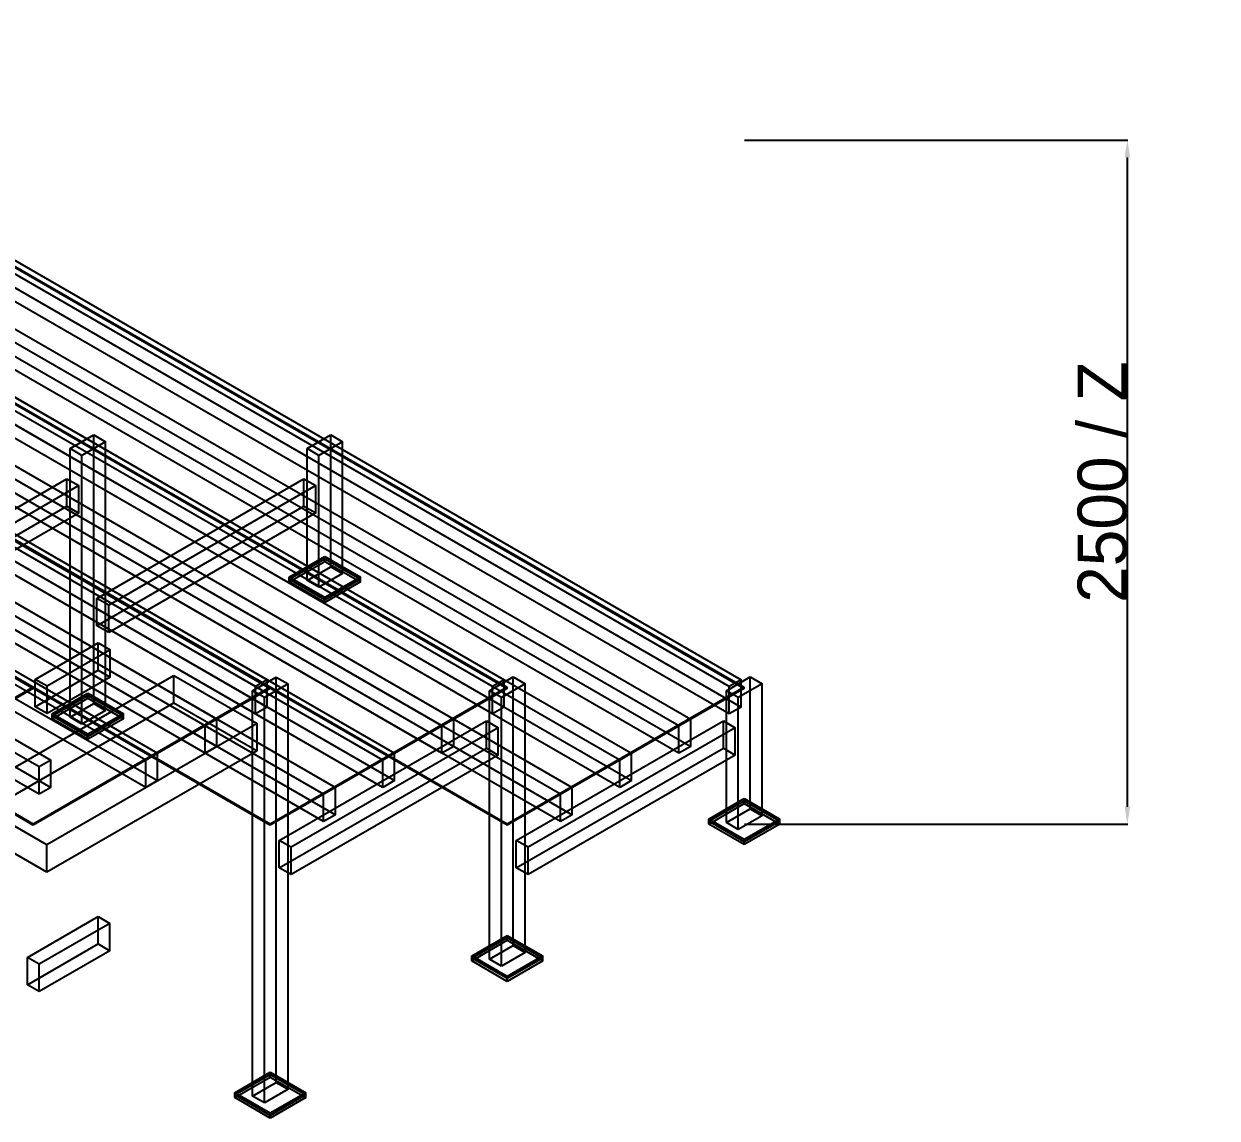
# Model space of a CAD drawing. Header units: millimetres. Extents: x -5230 to 17056, y -12562 to 3959.
# Drawn here: x 12696 to 17056, y -9925 to -5925 of the extents above; entities that cross this region are included whole.
import ezdxf

# ---------------------------------------------------------------- set-up
doc = ezdxf.new("R2010")
doc.units = ezdxf.units.MM
for name, color, linetype, true_color in [('balok', 7, 'Continuous', 0x333333), ('baseplate', 7, 'Continuous', 0x555555), ('dek', 7, 'Continuous', 0x444444), ('dim', 7, 'Continuous', 0x222222), ('kolom', 7, 'Continuous', 0x111111), ('stiffener', 7, 'Continuous', 0x666666)]:
    doc.layers.add(name, color=color, linetype=linetype, true_color=true_color)
doc.dimstyles.get("Standard").update_dxf_attribs({"dimtxt": 2.5, "dimasz": 2.5, "dimexe": 1.25, "dimexo": 0.625, "dimtad": 1, "dimcen": 2.5, "dimazin": 3, "dimtfac": 1, "dimtmove": 0, "dimatfit": 3})

msp = doc.modelspace()

# ---------------------------------------------------------------- linework, layer by layer
at = {"layer": 'balok'}
for p, q in [((13541.66798, -8347.525), (9424.70398, -5970.525)), ((9468.00398, -5945.525), (13584.96798, -8322.525)), ((14407.6853, -8347.535), (10290.7213, -5970.535)), ((10334.0213, -5945.535), (14450.9853, -8322.535)), ((15273.67664, -8347.54), (11156.71264, -5970.54)), ((11200.01264, -5945.54), (15316.97664, -8322.54)), ((9468.00398, -6045.525), (13584.96798, -8422.525)), ((10334.0213, -6045.535), (14450.9853, -8422.535)), ((11200.01264, -6045.54), (15316.97664, -8422.54)), ((13541.66798, -8447.525), (9424.70398, -6070.525)), ((14407.6853, -8447.535), (10290.7213, -6070.535)), ((15273.67664, -8447.54), (11156.71264, -6070.54)), ((12737.06738, -8321.035), (12967.42338, -8188.035)), ((12967.42338, -8188.035), (13010.72338, -8213.035)), ((12967.42338, -8288.035), (12967.42338, -8188.035)), ((13010.72338, -8213.035), (12780.36738, -8346.035)), ((13010.72338, -8313.035), (13010.72338, -8213.035)), ((12737.06738, -8421.035), (12967.42338, -8288.035)), ((12780.36738, -8346.035), (12737.06738, -8321.035)), ((12737.06738, -8421.035), (12737.06738, -8321.035)), ((13010.72338, -8313.035), (12780.36738, -8446.035)), ((12967.42338, -8288.035), (13010.72338, -8313.035)), ((13584.96798, -8322.525), (13541.66798, -8347.525)), ((13584.96798, -8422.525), (13584.96798, -8322.525)), ((14450.9853, -8322.535), (14407.6853, -8347.535)), ((14450.9853, -8422.535), (14450.9853, -8322.535)), ((15316.97664, -8322.54), (15273.67664, -8347.54)), ((15316.97664, -8422.54), (15316.97664, -8322.54)), ((12780.36738, -8446.035), (12780.36738, -8346.035)), ((13541.66798, -8447.525), (13541.66798, -8347.525)), ((14407.6853, -8447.535), (14407.6853, -8347.535)), ((15273.67664, -8447.54), (15273.67664, -8347.54)), ((12780.36738, -8446.035), (12737.06738, -8421.035)), ((13584.96798, -8422.525), (13541.66798, -8447.525)), ((14450.9853, -8422.535), (14407.6853, -8447.535)), ((15316.97664, -8422.54), (15273.67664, -8447.54)), ((12708.92238, -9337.305), (12966.99038, -9188.305)), ((12966.99038, -9188.305), (13010.29038, -9213.305)), ((12966.99038, -9288.305), (12966.99038, -9188.305)), ((13010.29038, -9213.305), (12752.22238, -9362.305)), ((13010.29038, -9313.305), (13010.29038, -9213.305)), ((12708.92238, -9437.305), (12966.99038, -9288.305)), ((13010.29038, -9313.305), (12752.22238, -9462.305)), ((12966.99038, -9288.305), (13010.29038, -9313.305)), ((12752.22238, -9362.305), (12708.92238, -9337.305)), ((12708.92238, -9437.305), (12708.92238, -9337.305)), ((12752.22238, -9462.305), (12752.22238, -9362.305)), ((12752.22238, -9462.305), (12708.92238, -9437.305))]:
    msp.add_line(p, q, dxfattribs=at)
at = {"layer": 'baseplate'}
for p, q in [((13665.49732, -7947.02), (13795.41464, -7872.01)), ((13665.49732, -7955.02), (13795.41464, -7880.01)), ((13665.49732, -7965.02), (13795.41464, -7890.01)), ((13795.41464, -7872.01), (13925.33196, -7947.02)), ((13795.41464, -7880.01), (13795.41464, -7872.01)), ((13795.41464, -7880.01), (13925.33196, -7955.02)), ((13795.41464, -7890.01), (13795.41464, -7880.01)), ((13795.41464, -7890.01), (13925.33196, -7965.02)), ((13795.41464, -8022.03), (13665.49732, -7947.02)), ((13665.49732, -7955.02), (13665.49732, -7947.02)), ((13795.41464, -8030.03), (13665.49732, -7955.02)), ((13665.49732, -7965.02), (13665.49732, -7955.02)), ((13795.41464, -8040.03), (13665.49732, -7965.02)), ((13925.33196, -7947.02), (13795.41464, -8022.03)), ((13925.33196, -7955.02), (13795.41464, -8030.03)), ((13925.33196, -7965.02), (13795.41464, -8040.03)), ((13925.33196, -7955.02), (13925.33196, -7947.02)), ((13925.33196, -7965.02), (13925.33196, -7955.02)), ((13795.41464, -8030.03), (13795.41464, -8022.03)), ((13795.41464, -8040.03), (13795.41464, -8030.03)), ((12799.50598, -8447.015), (12929.4233, -8372.005)), ((12929.4233, -8372.005), (13059.34062, -8447.015)), ((12929.4233, -8380.005), (12929.4233, -8372.005)), ((12799.50598, -8455.015), (12929.4233, -8380.005)), ((12799.50598, -8465.015), (12929.4233, -8390.005)), ((12929.4233, -8380.005), (13059.34062, -8455.015)), ((12929.4233, -8390.005), (12929.4233, -8380.005)), ((12929.4233, -8390.005), (13059.34062, -8465.015)), ((12929.4233, -8522.025), (12799.50598, -8447.015)), ((12799.50598, -8455.015), (12799.50598, -8447.015)), ((12929.4233, -8530.025), (12799.50598, -8455.015)), ((12799.50598, -8465.015), (12799.50598, -8455.015)), ((13059.34062, -8447.015), (12929.4233, -8522.025)), ((13059.34062, -8455.015), (12929.4233, -8530.025)), ((13059.34062, -8455.015), (13059.34062, -8447.015)), ((13059.34062, -8465.015), (13059.34062, -8455.015)), ((12929.4233, -8540.025), (12799.50598, -8465.015)), ((13059.34062, -8465.015), (12929.4233, -8540.025)), ((12929.4233, -8530.025), (12929.4233, -8522.025)), ((12929.4233, -8540.025), (12929.4233, -8530.025)), ((15198.31732, -8832.02), (15328.23464, -8757.01)), ((15328.23464, -8757.01), (15458.15196, -8832.02)), ((15328.23464, -8765.01), (15328.23464, -8757.01)), ((15198.31732, -8840.02), (15328.23464, -8765.01)), ((15198.31732, -8850.02), (15328.23464, -8775.01)), ((15328.23464, -8765.01), (15458.15196, -8840.02)), ((15328.23464, -8775.01), (15328.23464, -8765.01)), ((15328.23464, -8775.01), (15458.15196, -8850.02)), ((15328.23464, -8907.03), (15198.31732, -8832.02)), ((15198.31732, -8840.02), (15198.31732, -8832.02)), ((15328.23464, -8915.03), (15198.31732, -8840.02)), ((15198.31732, -8850.02), (15198.31732, -8840.02)), ((15328.23464, -8925.03), (15198.31732, -8850.02)), ((15458.15196, -8832.02), (15328.23464, -8907.03)), ((15458.15196, -8840.02), (15328.23464, -8915.03)), ((15458.15196, -8850.02), (15328.23464, -8925.03)), ((15458.15196, -8840.02), (15458.15196, -8832.02)), ((15458.15196, -8850.02), (15458.15196, -8840.02)), ((15328.23464, -8915.03), (15328.23464, -8907.03)), ((15328.23464, -8925.03), (15328.23464, -8915.03)), ((14332.32598, -9332.015), (14462.2433, -9257.005)), ((14332.32598, -9340.015), (14462.2433, -9265.005)), ((14332.32598, -9350.015), (14462.2433, -9275.005)), ((14462.2433, -9257.005), (14592.16062, -9332.015)), ((14462.2433, -9265.005), (14462.2433, -9257.005)), ((14462.2433, -9265.005), (14592.16062, -9340.015)), ((14462.2433, -9275.005), (14462.2433, -9265.005)), ((14462.2433, -9275.005), (14592.16062, -9350.015)), ((14462.2433, -9407.025), (14332.32598, -9332.015)), ((14332.32598, -9340.015), (14332.32598, -9332.015)), ((14462.2433, -9415.025), (14332.32598, -9340.015)), ((14332.32598, -9350.015), (14332.32598, -9340.015)), ((14462.2433, -9425.025), (14332.32598, -9350.015)), ((14592.16062, -9332.015), (14462.2433, -9407.025)), ((14592.16062, -9340.015), (14462.2433, -9415.025)), ((14592.16062, -9350.015), (14462.2433, -9425.025)), ((14592.16062, -9340.015), (14592.16062, -9332.015)), ((14592.16062, -9350.015), (14592.16062, -9340.015)), ((14462.2433, -9415.025), (14462.2433, -9407.025)), ((14462.2433, -9425.025), (14462.2433, -9415.025)), ((13466.30866, -9832.025), (13596.22598, -9757.015)), ((13466.30866, -9840.025), (13596.22598, -9765.015)), ((13596.22598, -9757.015), (13726.1433, -9832.025)), ((13596.22598, -9765.015), (13596.22598, -9757.015)), ((13596.22598, -9765.015), (13726.1433, -9840.025)), ((13596.22598, -9775.015), (13596.22598, -9765.015)), ((13466.30866, -9850.025), (13596.22598, -9775.015)), ((13596.22598, -9775.015), (13726.1433, -9850.025)), ((13596.22598, -9907.035), (13466.30866, -9832.025)), ((13466.30866, -9840.025), (13466.30866, -9832.025)), ((13596.22598, -9915.035), (13466.30866, -9840.025)), ((13466.30866, -9850.025), (13466.30866, -9840.025)), ((13596.22598, -9925.035), (13466.30866, -9850.025)), ((13726.1433, -9832.025), (13596.22598, -9907.035)), ((13726.1433, -9840.025), (13596.22598, -9915.035)), ((13726.1433, -9850.025), (13596.22598, -9925.035)), ((13726.1433, -9840.025), (13726.1433, -9832.025)), ((13726.1433, -9850.025), (13726.1433, -9840.025)), ((13596.22598, -9915.035), (13596.22598, -9907.035)), ((13596.22598, -9925.035), (13596.22598, -9915.035))]:
    msp.add_line(p, q, dxfattribs=at)
at = {"layer": 'dek'}
for p, q in [((8530.15196, -5925.02), (12730.20866, -8349.995)), ((8530.15196, -5929.02), (12730.20866, -8353.995)), ((9396.1433, -5925.025), (13596.2, -8350)), ((9396.1433, -5929.025), (13596.2, -8354)), ((10262.16062, -5925.035), (14462.21732, -8350.01)), ((10262.16062, -5929.035), (14462.21732, -8354.01)), ((11128.15196, -5925.04), (15328.20866, -8350.015)), ((11128.15196, -5929.04), (15328.20866, -8354.015)), ((12730.20866, -8849.995), (8530.15196, -6425.02)), ((12730.20866, -8853.995), (8530.15196, -6429.02)), ((13596.22598, -8850.005), (9396.16928, -6425.03)), ((13596.22598, -8854.005), (9396.16928, -6429.03)), ((14462.21732, -8850.01), (10262.16062, -6425.035)), ((14462.21732, -8854.01), (10262.16062, -6429.035)), ((12730.20866, -8349.995), (11864.2, -8850)), ((12730.20866, -8353.995), (11864.2, -8854)), ((12730.20866, -8353.995), (12730.20866, -8349.995)), ((13596.2, -8350), (12730.20866, -8849.995)), ((13596.2, -8354), (12730.20866, -8853.995)), ((13596.2, -8354), (13596.2, -8350)), ((14462.21732, -8350.01), (13596.22598, -8850.005)), ((14462.21732, -8354.01), (13596.22598, -8854.005)), ((14462.21732, -8354.01), (14462.21732, -8350.01)), ((15328.20866, -8350.015), (14462.21732, -8850.01)), ((15328.20866, -8354.015), (14462.21732, -8854.01)), ((15328.20866, -8354.015), (15328.20866, -8350.015)), ((12730.20866, -8853.995), (12730.20866, -8849.995)), ((13596.22598, -8854.005), (13596.22598, -8850.005)), ((14462.21732, -8854.01), (14462.21732, -8850.01))]:
    msp.add_line(p, q, dxfattribs=at)
at = {"layer": 'kolom'}
for p, q in [((12864.44732, -7477.49), (12951.04732, -7427.49)), ((12994.34732, -7452.49), (12907.74732, -7502.49)), ((12951.04732, -7427.49), (12994.34732, -7452.49)), ((12951.04732, -8409.5), (12951.04732, -7427.49)), ((12994.34732, -8434.5), (12994.34732, -7452.49)), ((13730.43866, -7477.495), (13817.03866, -7427.495)), ((13860.33866, -7452.495), (13773.73866, -7502.495)), ((13817.03866, -7427.495), (13860.33866, -7452.495)), ((13817.03866, -7909.505), (13817.03866, -7427.495)), ((13860.33866, -7934.505), (13860.33866, -7452.495)), ((12907.74732, -7502.49), (12864.44732, -7477.49)), ((12864.44732, -8459.5), (12864.44732, -7477.49)), ((13773.73866, -7502.495), (13730.43866, -7477.495)), ((13730.43866, -7959.505), (13730.43866, -7477.495)), ((12907.74732, -8484.5), (12907.74732, -7502.49)), ((13773.73866, -7984.505), (13773.73866, -7502.495)), ((13730.43866, -7959.505), (13817.03866, -7909.505)), ((13860.33866, -7934.505), (13773.73866, -7984.505)), ((13817.03866, -7909.505), (13860.33866, -7934.505)), ((13773.73866, -7984.505), (13730.43866, -7959.505)), ((13531.25, -8362.51), (13617.85, -8312.51)), ((13617.85, -8312.51), (13661.15, -8337.51)), ((13617.85, -9794.51), (13617.85, -8312.51)), ((14397.26732, -8362.49), (14483.86732, -8312.49)), ((14483.86732, -8312.49), (14527.16732, -8337.49)), ((14483.86732, -9294.5), (14483.86732, -8312.49)), ((15263.25866, -8362.495), (15349.85866, -8312.495)), ((15349.85866, -8312.495), (15393.15866, -8337.495)), ((15349.85866, -8794.505), (15349.85866, -8312.495)), ((13574.55, -8387.51), (13531.25, -8362.51)), ((13531.25, -9844.51), (13531.25, -8362.51)), ((13661.15, -8337.51), (13574.55, -8387.51)), ((13661.15, -9819.51), (13661.15, -8337.51)), ((14440.56732, -8387.49), (14397.26732, -8362.49)), ((14397.26732, -9344.5), (14397.26732, -8362.49)), ((14527.16732, -8337.49), (14440.56732, -8387.49)), ((14527.16732, -9319.5), (14527.16732, -8337.49)), ((15306.55866, -8387.495), (15263.25866, -8362.495)), ((15263.25866, -8844.505), (15263.25866, -8362.495)), ((15393.15866, -8337.495), (15306.55866, -8387.495)), ((15393.15866, -8819.505), (15393.15866, -8337.495)), ((12864.44732, -8459.5), (12951.04732, -8409.5)), ((12951.04732, -8409.5), (12994.34732, -8434.5)), ((13574.55, -9869.51), (13574.55, -8387.51)), ((14440.56732, -9369.5), (14440.56732, -8387.49)), ((15306.55866, -8869.505), (15306.55866, -8387.495)), ((12907.74732, -8484.5), (12864.44732, -8459.5)), ((12994.34732, -8434.5), (12907.74732, -8484.5)), ((15263.25866, -8844.505), (15349.85866, -8794.505)), ((15349.85866, -8794.505), (15393.15866, -8819.505)), ((15306.55866, -8869.505), (15263.25866, -8844.505)), ((15393.15866, -8819.505), (15306.55866, -8869.505)), ((14397.26732, -9344.5), (14483.86732, -9294.5)), ((14527.16732, -9319.5), (14440.56732, -9369.5)), ((14483.86732, -9294.5), (14527.16732, -9319.5)), ((14440.56732, -9369.5), (14397.26732, -9344.5)), ((13531.25, -9844.51), (13617.85, -9794.51)), ((13617.85, -9794.51), (13661.15, -9819.51)), ((13574.55, -9869.51), (13531.25, -9844.51)), ((13661.15, -9819.51), (13574.55, -9869.51))]:
    msp.add_line(p, q, dxfattribs=at)
at = {"layer": 'stiffener'}
for p, q in [((9201.71764, -6041.8), (13400.95164, -8466.3)), ((10067.73496, -6041.78), (14266.96896, -8466.28)), ((10933.71764, -6041.79), (15132.95164, -8466.29)), ((13357.65164, -8491.3), (9158.41764, -6066.8)), ((14223.66896, -8491.28), (10024.43496, -6066.78)), ((15089.65164, -8491.29), (10890.41764, -6066.79)), ((9201.71764, -6141.8), (13400.95164, -8566.3)), ((10067.73496, -6141.78), (14266.96896, -8566.28)), ((10933.71764, -6141.79), (15132.95164, -8566.29)), ((13141.15164, -8616.3), (8941.91764, -6191.8)), ((8985.21764, -6166.8), (13184.45164, -8591.3)), ((13357.65164, -8591.3), (9158.41764, -6166.8)), ((14007.16896, -8616.28), (9807.93496, -6191.78)), ((9851.23496, -6166.78), (14050.46896, -8591.28)), ((14223.66896, -8591.28), (10024.43496, -6166.78)), ((14873.15164, -8616.29), (10673.91764, -6191.79)), ((10717.21764, -6166.79), (14916.45164, -8591.29)), ((15089.65164, -8591.29), (10890.41764, -6166.79)), ((8985.21764, -6266.8), (13184.45164, -8691.3)), ((9851.23496, -6266.78), (14050.46896, -8691.28)), ((10717.21764, -6266.79), (14916.45164, -8691.29)), ((12751.45164, -8641.3), (8725.41764, -6316.8)), ((8768.71764, -6291.8), (12794.75164, -8616.3)), ((13141.15164, -8716.3), (8941.91764, -6291.8)), ((13790.66896, -8741.28), (9591.43496, -6316.78)), ((9634.73496, -6291.78), (13833.96896, -8716.28)), ((14007.16896, -8716.28), (9807.93496, -6291.78)), ((14656.65164, -8741.29), (10457.41764, -6316.79)), ((10500.71764, -6291.79), (14699.95164, -8716.29)), ((14873.15164, -8716.29), (10673.91764, -6291.79)), ((8768.71764, -6391.8), (12794.75164, -8716.3)), ((9634.73496, -6391.78), (13833.96896, -8816.28)), ((10500.71764, -6391.79), (14699.95164, -8816.29)), ((12751.45164, -8741.3), (8725.41764, -6416.8)), ((13790.66896, -8841.28), (9591.43496, -6416.78)), ((14656.65164, -8841.29), (10457.41764, -6416.79)), ((12096.4179, -8025.025), (12853.3019, -7588.025)), ((12896.6019, -7613.025), (12139.7179, -8050.025)), ((12853.3019, -7588.025), (12896.6019, -7613.025)), ((12853.3019, -7688.025), (12853.3019, -7588.025)), ((12896.6019, -7713.025), (12896.6019, -7613.025)), ((12962.4612, -8025), (13719.3452, -7588)), ((13762.6452, -7613), (13005.7612, -8050)), ((13719.3452, -7588), (13762.6452, -7613)), ((13719.3452, -7688), (13719.3452, -7588)), ((13762.6452, -7713), (13762.6452, -7613)), ((12096.4179, -8125.025), (12853.3019, -7688.025)), ((12896.6019, -7713.025), (12139.7179, -8150.025)), ((12853.3019, -7688.025), (12896.6019, -7713.025)), ((12962.4612, -8125), (13719.3452, -7688)), ((13762.6452, -7713), (13005.7612, -8150)), ((13719.3452, -7688), (13762.6452, -7713)), ((13005.7612, -8050), (12962.4612, -8025)), ((12962.4612, -8125), (12962.4612, -8025)), ((13005.7612, -8150), (13005.7612, -8050)), ((13005.7612, -8150), (12962.4612, -8125)), ((12474.87722, -8750.435), (13243.62542, -8306.585)), ((13243.62542, -8306.585), (13548.54402, -8482.635)), ((13243.62542, -8406.585), (13243.62542, -8306.585)), ((12474.87722, -8850.435), (13243.62542, -8406.585)), ((13243.62542, -8406.585), (13548.54402, -8582.635)), ((13548.54402, -8482.635), (12779.79582, -8926.485)), ((13400.95164, -8466.3), (13357.65164, -8491.3)), ((13357.65164, -8591.3), (13357.65164, -8491.3)), ((13400.95164, -8566.3), (13400.95164, -8466.3)), ((13548.54402, -8582.635), (13548.54402, -8482.635)), ((13629.21192, -8910.01), (14386.09592, -8473.01)), ((14429.39592, -8498.01), (13672.51192, -8935.01)), ((14266.96896, -8466.28), (14223.66896, -8491.28)), ((14223.66896, -8591.28), (14223.66896, -8491.28)), ((14266.96896, -8566.28), (14266.96896, -8466.28)), ((14386.09592, -8473.01), (14429.39592, -8498.01)), ((14386.09592, -8573.01), (14386.09592, -8473.01)), ((14429.39592, -8598.01), (14429.39592, -8498.01)), ((14495.25522, -8909.985), (15252.13922, -8472.985)), ((15295.43922, -8497.985), (14538.55522, -8934.985)), ((15132.95164, -8466.29), (15089.65164, -8491.29)), ((15089.65164, -8591.29), (15089.65164, -8491.29)), ((15132.95164, -8566.29), (15132.95164, -8466.29)), ((15252.13922, -8472.985), (15295.43922, -8497.985)), ((15252.13922, -8572.985), (15252.13922, -8472.985)), ((15295.43922, -8597.985), (15295.43922, -8497.985)), ((13548.54402, -8582.635), (12779.79582, -9026.485)), ((13400.95164, -8566.3), (13357.65164, -8591.3)), ((13629.21192, -9010.01), (14386.09592, -8573.01)), ((14266.96896, -8566.28), (14223.66896, -8591.28)), ((14386.09592, -8573.01), (14429.39592, -8598.01)), ((14495.25522, -9009.985), (15252.13922, -8572.985)), ((15132.95164, -8566.29), (15089.65164, -8591.29)), ((15252.13922, -8572.985), (15295.43922, -8597.985)), ((12794.75164, -8616.3), (12751.45164, -8641.3)), ((12794.75164, -8716.3), (12794.75164, -8616.3)), ((13184.45164, -8591.3), (13141.15164, -8616.3)), ((13141.15164, -8716.3), (13141.15164, -8616.3)), ((13184.45164, -8691.3), (13184.45164, -8591.3)), ((14429.39592, -8598.01), (13672.51192, -9035.01)), ((14050.46896, -8591.28), (14007.16896, -8616.28)), ((14007.16896, -8716.28), (14007.16896, -8616.28)), ((14050.46896, -8691.28), (14050.46896, -8591.28)), ((15295.43922, -8597.985), (14538.55522, -9034.985)), ((14916.45164, -8591.29), (14873.15164, -8616.29)), ((14873.15164, -8716.29), (14873.15164, -8616.29)), ((14916.45164, -8691.29), (14916.45164, -8591.29)), ((12751.45164, -8741.3), (12751.45164, -8641.3)), ((12794.75164, -8716.3), (12751.45164, -8741.3)), ((13184.45164, -8691.3), (13141.15164, -8716.3)), ((13833.96896, -8716.28), (13790.66896, -8741.28)), ((13833.96896, -8816.28), (13833.96896, -8716.28)), ((14050.46896, -8691.28), (14007.16896, -8716.28)), ((14699.95164, -8716.29), (14656.65164, -8741.29)), ((14699.95164, -8816.29), (14699.95164, -8716.29)), ((14916.45164, -8691.29), (14873.15164, -8716.29)), ((12779.79582, -8926.485), (12474.87722, -8750.435)), ((13790.66896, -8841.28), (13790.66896, -8741.28)), ((14656.65164, -8841.29), (14656.65164, -8741.29)), ((12779.79582, -9026.485), (12474.87722, -8850.435)), ((13833.96896, -8816.28), (13790.66896, -8841.28)), ((14699.95164, -8816.29), (14656.65164, -8841.29)), ((12779.79582, -9026.485), (12779.79582, -8926.485)), ((13672.51192, -8935.01), (13629.21192, -8910.01)), ((13629.21192, -9010.01), (13629.21192, -8910.01)), ((13672.51192, -9035.01), (13672.51192, -8935.01)), ((14538.55522, -8934.985), (14495.25522, -8909.985)), ((14495.25522, -9009.985), (14495.25522, -8909.985)), ((14538.55522, -9034.985), (14538.55522, -8934.985)), ((13672.51192, -9035.01), (13629.21192, -9010.01)), ((14538.55522, -9034.985), (14495.25522, -9009.985))]:
    msp.add_line(p, q, dxfattribs=at)

# ---------------------------------------------------------------- dimensions: what is measured, and where the dimension line sits
at = {"layer": 'dim'}
msp.add_linear_dim(base=(16728.2, -8850), p1=(15328.2, -8850), p2=(15328.2, -6350), angle=90, text='2500 / Z', dimstyle='Standard', override={"dimtxt": 180, "dimasz": 63, "dimtad": 1}, dxfattribs=at).render()

doc.saveas('drawing.dxf')
